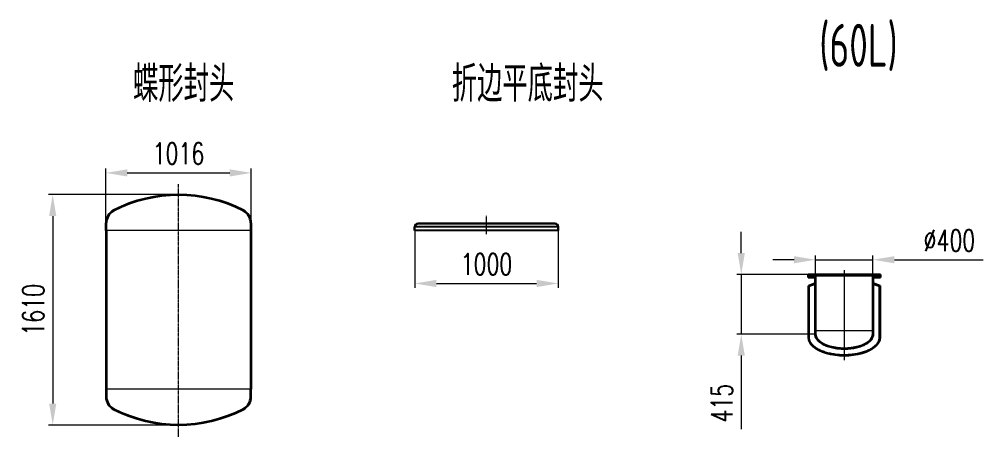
# Model space of a CAD drawing. Header units: inches. Extents: x -169 to 133840, y -13253 to 11464.
# Drawn here: x 73434 to 80179, y 6144 to 9059 of the extents above; entities that cross this region are included whole.
import ezdxf

# ---------------------------------------------------------------- set-up
doc = ezdxf.new("R2010")
doc.units = ezdxf.units.IN
doc.header["$MEASUREMENT"] = 0
doc.linetypes.add('CENTER2', pattern=[1.125, 0.75, -0.125, 0.125, -0.125])
for name, color, linetype, lineweight in [('1', 1, 'Continuous', 15), ('cc', 93, 'Continuous', 15), ('lk', 7, 'Continuous', 30), ('pm', 4, 'Continuous', 13), ('zx', 1, 'CENTER2', 15)]:
    doc.layers.add(name, color=color, linetype=linetype, lineweight=lineweight)
doc.styles.get("Standard").update_dxf_attribs({"font": 'isocp.shx', "width": 0.707, "bigfont": 'hztxt.shx'})
doc.styles.add('style1', font='txt.shx', dxfattribs={"width": 0.7})
doc.dimstyles.new('iso-025', dxfattribs={"dimscale": 60, "dimtxt": 2.5, "dimasz": 2.5, "dimexe": 0.5, "dimexo": 0, "dimgap": 1, "dimtad": 1, "dimdec": 0, "dimdsep": 46, "dimtxsty": 'style1', "dimcen": 3, "dimclrd": 256, "dimclre": 256, "dimclrt": 256, "dimadec": 0, "dimazin": 2, "dimtfac": 1, "dimtdec": 0, "dimtmove": 0, "dimatfit": 0, "dimfxl": 0, "dimtolj": 1, "dimtzin": 0, "dimlwd": -1, "dimlwe": -1, "dimarcsym": 0})

# ---------------------------------------------------------------- blocks, each defined once
blk = doc.blocks.new('*D226')
at = {"layer": 'cc'}
for p, q in [((78847.7, 7379.7), (78697.7, 7379.7)), ((78997.7, 7270.8), (78997.7, 7409.7)), ((78997.7, 7379.7), (79397.7, 7379.7)), ((79397.7, 7270.8), (79397.7, 7409.7)), ((79547.7, 7379.7), (80167.7, 7379.7))]:
    blk.add_line(p, q, dxfattribs=at)
for points in [[(78847.7, 7404.7), (78847.7, 7354.7), (78997.7, 7379.7)], [(79547.7, 7404.7), (79547.7, 7354.7), (79397.7, 7379.7)]]:
    blk.add_solid(points, dxfattribs=at)
at = {"layer": 'Defpoints', "color": 0}
for p in [(79397.7, 7379.7), (78997.7, 7270.8), (79397.7, 7270.8)]:
    blk.add_point(p, dxfattribs=at)
at = {"layer": 'cc', "insert": (79932.7, 7514.7), "char_height": 150, "attachment_point": 5, "style": 'style1'}
blk.add_mtext('\\A1;%%c400', dxfattribs=at)
blk = doc.blocks.new('*D227')
at = {"layer": 'cc'}
for p, q in [((78478.1, 7425.8), (78478.1, 7575.8)), ((78944.7, 7275.8), (78448.1, 7275.8)), ((78478.1, 7275.8), (78478.1, 6860.8)), ((78994.7, 6860.8), (78448.1, 6860.8)), ((78478.1, 6710.8), (78478.1, 6195.8))]:
    blk.add_line(p, q, dxfattribs=at)
for points in [[(78453.1, 7425.8), (78503.1, 7425.8), (78478.1, 7275.8)], [(78453.1, 6710.8), (78503.1, 6710.8), (78478.1, 6860.8)]]:
    blk.add_solid(points, dxfattribs=at)
at = {"layer": 'Defpoints', "color": 0}
for p in [(78944.7, 7275.8), (78478.1, 6860.8), (78994.7, 6860.8)]:
    blk.add_point(p, dxfattribs=at)
at = {"layer": 'cc', "insert": (78343.1, 6378.3), "char_height": 150, "attachment_point": 5, "rotation": 90, "style": 'style1'}
blk.add_mtext('\\A1;415', dxfattribs=at)
blk = doc.blocks.new('*D232')
at = {"layer": 'cc'}
for p, q in [((74038.4, 7637.3), (74038.4, 8016.3)), ((74188.4, 7986.3), (74904.4, 7986.3)), ((75054.4, 7637.3), (75054.4, 8016.3))]:
    blk.add_line(p, q, dxfattribs=at)
for points in [[(74188.4, 8011.3), (74188.4, 7961.3), (74038.4, 7986.3)], [(74904.4, 8011.3), (74904.4, 7961.3), (75054.4, 7986.3)]]:
    blk.add_solid(points, dxfattribs=at)
at = {"layer": 'Defpoints', "color": 0}
for p in [(75054.4, 7986.3), (74038.4, 7637.3), (75054.4, 7637.3)]:
    blk.add_point(p, dxfattribs=at)
at = {"layer": 'cc', "insert": (74546.4, 8121.3), "char_height": 150, "attachment_point": 5, "style": 'style1'}
blk.add_mtext('\\A1;1016', dxfattribs=at)
blk = doc.blocks.new('*D233')
at = {"layer": 'cc'}
for p, q in [((74546.4, 7835.1), (73637.4, 7835.1)), ((73667.4, 7685.1), (73667.4, 6375.1)), ((74546.4, 6225.1), (73637.4, 6225.1))]:
    blk.add_line(p, q, dxfattribs=at)
for points in [[(73642.4, 7685.1), (73692.4, 7685.1), (73667.4, 7835.1)], [(73642.4, 6375.1), (73692.4, 6375.1), (73667.4, 6225.1)]]:
    blk.add_solid(points, dxfattribs=at)
at = {"layer": 'Defpoints', "color": 0}
for p in [(74546.4, 7835.1), (73667.4, 6225.1), (74546.4, 6225.1)]:
    blk.add_point(p, dxfattribs=at)
at = {"layer": 'cc', "insert": (73532.4, 7030.1), "char_height": 150, "attachment_point": 5, "rotation": 90, "style": 'style1'}
blk.add_mtext('\\A1;1610', dxfattribs=at)
blk = doc.blocks.new('*D243')
at = {"layer": 'cc'}
for p, q in [((76198.2, 7585.1), (76198.2, 7184)), ((77198.2, 7585.1), (77198.2, 7184)), ((76348.2, 7214), (77048.2, 7214))]:
    blk.add_line(p, q, dxfattribs=at)
for points in [[(76348.2, 7239), (76348.2, 7189), (76198.2, 7214)], [(77048.2, 7239), (77048.2, 7189), (77198.2, 7214)]]:
    blk.add_solid(points, dxfattribs=at)
at = {"layer": 'Defpoints', "color": 0}
for p in [(76198.2, 7585.1), (77198.2, 7585.1), (77198.2, 7214)]:
    blk.add_point(p, dxfattribs=at)
at = {"layer": 'cc', "insert": (76698.2, 7349), "char_height": 150, "attachment_point": 5, "style": 'style1'}
blk.add_mtext('\\A1;1000', dxfattribs=at)

msp = doc.modelspace()

# ---------------------------------------------------------------- hatches: boundary and pattern name
at = {"layer": 'pm'}
h = msp.add_hatch(dxfattribs=at)
h.set_pattern_fill('ANSI31', color=256, scale=20, style=0)
h.set_pattern_definition([(45, (937.76, -187.4077), (-1.76776695, 1.76776695), [])])
h.paths.add_polyline_path([(78944.7, 7275.8), (78944.7, 7255.8), (78994.7, 7255.8), (78994.7, 7270.8), (78998.7, 7270.8), (78998.7, 7275.8)])
h.paths.add_polyline_path([(79450.7, 7255.8), (79450.7, 7275.8), (79396.7, 7275.8), (79396.7, 7270.8), (79400.7, 7270.8), (79400.7, 7255.8)])

# ---------------------------------------------------------------- linework, layer by layer
for p, q in [((74038.4, 7585.1), (74038.4, 7637.3)), ((74043.4, 7585.1), (74043.4, 7637.3)), ((75049.4, 7637.3), (75049.4, 7585.1)), ((75054.4, 7637.3), (75054.4, 7585.1)), ((77178.2, 7633.1), (76218.2, 7633.1)), ((77178.2, 7630.1), (76218.2, 7630.1)), ((74038.4, 7585.1), (74038.4, 6475.1)), ((74043.4, 7585.1), (74043.4, 6475.1)), ((75049.4, 7585.1), (75049.4, 6475.1)), ((75054.4, 7585.1), (75054.4, 6475.1)), ((77201.2, 7610.1), (76195.2, 7610.1)), ((76195.2, 7585.1), (76195.2, 7610.1)), ((77201.2, 7585.1), (76195.2, 7585.1)), ((76198.2, 7585.1), (76198.2, 7610.1)), ((77198.2, 7585.1), (77198.2, 7610.1)), ((77201.2, 7585.1), (77201.2, 7610.1)), ((74038.4, 6475.1), (74038.4, 6422.8)), ((74043.4, 6475.1), (74043.4, 6422.8)), ((75049.4, 6422.8), (75049.4, 6475.1)), ((75054.4, 6422.8), (75054.4, 6475.1))]:
    msp.add_line(p, q)
for centre, radius, start, end in [((74546.4, 6835.1), 1000, 63.04225, 116.95775), ((74546.4, 6835.1), 995, 63.04225, 116.95775), ((74138.4, 7637.3), 100, 116.95775, 180), ((74138.4, 7637.3), 95, 116.95775, 180), ((74954.4, 7637.3), 95, 0, 63.04225), ((74954.4, 7637.3), 100, 0, 63.04225), ((76218.2, 7610.1), 23, 90, 180), ((76218.2, 7610.1), 20, 90, 180), ((77178.2, 7610.1), 23, 0, 90), ((77178.2, 7610.1), 20, 0, 90), ((74138.4, 6422.8), 100, 180, 243.04225), ((74138.4, 6422.8), 95, 180, 243.04225), ((74954.4, 6422.8), 95, 296.95775, 0), ((74954.4, 6422.8), 100, 296.95775, 0), ((74546.4, 7225.1), 1000, 243.04225, 296.95775), ((74546.4, 7225.1), 995, 243.04225, 296.95775)]:
    msp.add_arc(centre, radius, start, end)
at = {"layer": '1'}
for p, q in [((75054.4, 7585.1), (74038.4, 7585.1)), ((79197.7, 7306.7), (79197.7, 6677.5)), ((78994.7, 6885.8), (79400.7, 6885.8)), ((75054.4, 6475.1), (74038.4, 6475.1))]:
    msp.add_line(p, q, dxfattribs=at)
at = {"layer": 'lk'}
for p, q in [((78944.7, 7275.8), (79450.7, 7275.8)), ((78944.7, 7275.8), (78944.7, 7255.8)), ((78944.7, 7255.8), (78994.7, 7255.8)), ((79400.7, 7270.8), (78994.7, 7270.8)), ((78994.7, 6860.8), (78994.7, 7270.8)), ((78997.7, 6860.8), (78997.7, 7270.8)), ((78998.7, 7270.8), (78998.7, 7275.8)), ((79396.7, 7270.8), (79396.7, 7275.8)), ((79397.7, 6860.8), (79397.7, 7270.8)), ((79400.7, 6860.8), (79400.7, 7270.8)), ((79450.7, 7255.8), (79400.7, 7255.8)), ((79450.7, 7275.8), (79450.7, 7255.8)), ((78947.7, 7198.3), (78994.7, 7215.8)), ((78947.7, 7198.3), (78947.7, 6835.8)), ((78950.7, 7196.2), (78994.7, 7212.6)), ((78950.7, 7196.2), (78950.7, 6835.8)), ((79447.7, 7198.3), (79400.7, 7215.8)), ((79444.7, 7196.2), (79400.7, 7212.6)), ((79444.7, 7196.2), (79444.7, 6835.8)), ((79447.7, 7198.3), (79447.7, 6835.8))]:
    msp.add_line(p, q, dxfattribs=at)
for centre, major_axis in [((79197.7, 6835.8), (-250, 0)), ((79197.7, 6860.8), (-200, 0))]:
    msp.add_ellipse(centre, major_axis=major_axis, ratio=0.5, start_param=0, end_param=3.141593, dxfattribs=at)
for points, knots in [([(78950.7, 6835.8), (78950.7, 6830.4), (78951.5, 6825), (78954.5, 6813.7), (78957.1, 6807.8), (78964, 6796.1), (78968.4, 6790.3), (78978.8, 6779.2), (78984.9, 6773.7), (78998.8, 6763.4), (79006.5, 6758.5), (79023.3, 6749.3), (79032.5, 6745.1), (79052, 6737.2), (79062.3, 6733.7), (79084, 6727.4), (79095.4, 6724.6), (79118.7, 6720.1), (79130.8, 6718.2), (79155.3, 6715.4), (79167.7, 6714.5), (79192.8, 6713.6), (79205.4, 6713.7), (79230.4, 6714.7), (79242.9, 6715.7), (79267.3, 6718.6), (79279.3, 6720.5), (79302.6, 6725.2), (79313.8, 6728), (79335.4, 6734.4), (79345.7, 6738), (79365, 6746), (79374, 6750.3), (79390.7, 6759.6), (79398.3, 6764.5), (79411.9, 6774.9), (79417.9, 6780.3), (79428.1, 6791.5), (79432.3, 6797.3), (79439, 6809), (79441.4, 6815), (79444.1, 6825.9), (79444.7, 6830.8), (79444.7, 6835.8)], [0, 0, 0, 0, 0.135483, 0.135483, 0.287145, 0.287145, 0.438807, 0.438807, 0.590469, 0.590469, 0.742131, 0.742131, 0.893793, 0.893793, 1.045456, 1.045456, 1.197118, 1.197118, 1.34878, 1.34878, 1.500442, 1.500442, 1.652104, 1.652104, 1.803766, 1.803766, 1.955428, 1.955428, 2.10709, 2.10709, 2.258752, 2.258752, 2.410414, 2.410414, 2.562076, 2.562076, 2.713738, 2.713738, 2.8654, 2.8654, 3.017062, 3.017062, 3.141593, 3.141593, 3.141593, 3.141593]), ([(78994.7, 6860.8), (78994.7, 6856.9), (78995.2, 6852.9), (78996.9, 6845.1), (78998.2, 6841.3), (79003.2, 6830.4), (79007.8, 6823.5), (79019.8, 6810.4), (79027.2, 6804.3), (79044.1, 6792.9), (79053.8, 6787.6), (79074.9, 6778.3), (79086.5, 6774.2), (79111, 6767.3), (79123.9, 6764.5), (79150.7, 6760.3), (79164.5, 6758.9), (79192.5, 6757.6), (79206.6, 6757.6), (79234.4, 6759.2), (79248.2, 6760.7), (79274.8, 6765.2), (79287.7, 6768.1), (79311.9, 6775.2), (79323.3, 6779.4), (79344.2, 6788.9), (79353.6, 6794.2), (79370.2, 6805.8), (79377.3, 6812), (79388.9, 6825.2), (79393.3, 6832.1), (79398.3, 6844.2), (79399.7, 6849.1), (79400.6, 6856.3), (79400.7, 6858.6), (79400.7, 6860.8)], [0, 0, 0, 0, 0.111252, 0.111252, 0.222504, 0.222504, 0.431285, 0.431285, 0.640067, 0.640067, 0.848849, 0.848849, 1.05763, 1.05763, 1.266412, 1.266412, 1.475194, 1.475194, 1.683975, 1.683975, 1.892757, 1.892757, 2.101539, 2.101539, 2.31032, 2.31032, 2.519102, 2.519102, 2.727884, 2.727884, 2.936665, 2.936665, 3.078717, 3.078717, 3.141593, 3.141593, 3.141593, 3.141593])]:
    msp.add_open_spline(points, degree=3, knots=knots, dxfattribs=at)
at = {"layer": 'zx'}
for p, q in [((74546.4, 6144), (74546.4, 7908.1)), ((76698.2, 7558), (76698.2, 7686.8))]:
    msp.add_line(p, q, dxfattribs=at)

# ---------------------------------------------------------------- texts
at = {"layer": 'cc', "char_height": 250, "attachment_point": 3}
for s, insert in [('{\\H1.2x;(60L) }', (79571.2, 9027.5)), ('蝶形封头', (74935.8, 8732.5)), ('折边平底封头', (77516.3, 8732.5))]:
    msp.add_mtext(s, dxfattribs=dict(at, insert=insert))

# ---------------------------------------------------------------- dimensions: what is measured, and where the dimension line sits
at = {"layer": 'cc'}
for base, p1, p2, picture, middle in [((75054.4, 7986.3), (74038.4, 7637.3), (75054.4, 7637.3), '*D232', (74546.4, 8121.3)), ((77198.2, 7214), (76198.2, 7585.1), (77198.2, 7585.1), '*D243', (76698.2, 7349))]:
    dim = msp.add_linear_dim(base=base, p1=p1, p2=p2, dimstyle='iso-025', dxfattribs=at)
    dim.commit()
    dim.dimension.update_dxf_attribs({"geometry": picture, "text_midpoint": middle})
for base, p1, p2, picture, middle in [((73667.4, 6225.1), (74546.4, 7835.1), (74546.4, 6225.1), '*D233', (73532.4, 7030.1)), ((78478.1, 6860.8), (78944.7, 7275.8), (78994.7, 6860.8), '*D227', (78343.1, 6378.3))]:
    dim = msp.add_linear_dim(base=base, p1=p1, p2=p2, angle=90, dimstyle='iso-025', dxfattribs=at)
    dim.commit()
    dim.dimension.update_dxf_attribs({"geometry": picture, "text_midpoint": middle})
dim = msp.add_linear_dim(base=(79397.7, 7379.7), p1=(78997.7, 7270.8), p2=(79397.7, 7270.8), text='%%c<>', dimstyle='iso-025', dxfattribs=at)
dim.commit()
dim.dimension.update_dxf_attribs({"geometry": '*D226', "text_midpoint": (79932.7, 7514.7)})

doc.saveas('drawing.dxf')
